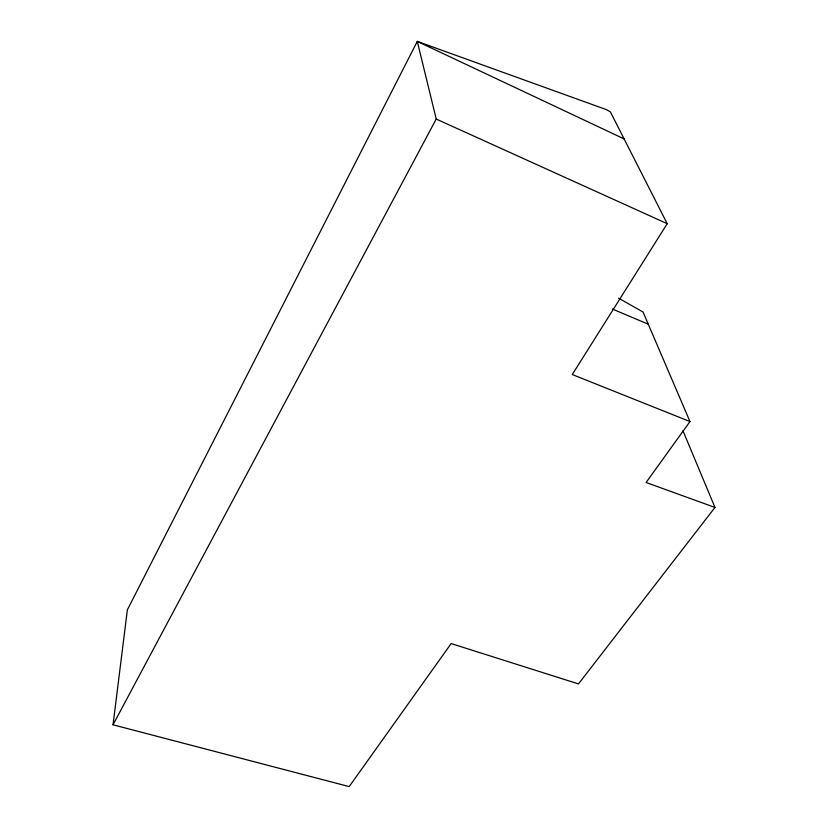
<?xml version="1.0" encoding="UTF-8"?>
<svg xmlns="http://www.w3.org/2000/svg" width="828" height="828" viewBox="0 0 828 828"><rect width="100%" height="100%" fill="white"/><g stroke="black" fill="none" stroke-linecap="round" stroke-linejoin="round"><path stroke-width="1.24" d="M113.032 724.8L127.367 609.863L417.291 41.4L606.531 109.679L610.381 111.904L667.213 223.695L572.262 374.535L689.972 421.555L646.078 482.496L714.968 507.44L578.472 683.918L451.156 643.573L349.188 786.6L113.032 724.8L436.232 119.056L417.291 41.4L624.105 138.907M612.409 309.051L648.252 324.193M436.232 119.056L667.213 223.695M618.661 298.194L643.045 312.032L689.972 421.555M682.955 430.736L714.968 507.44"/></g></svg>
